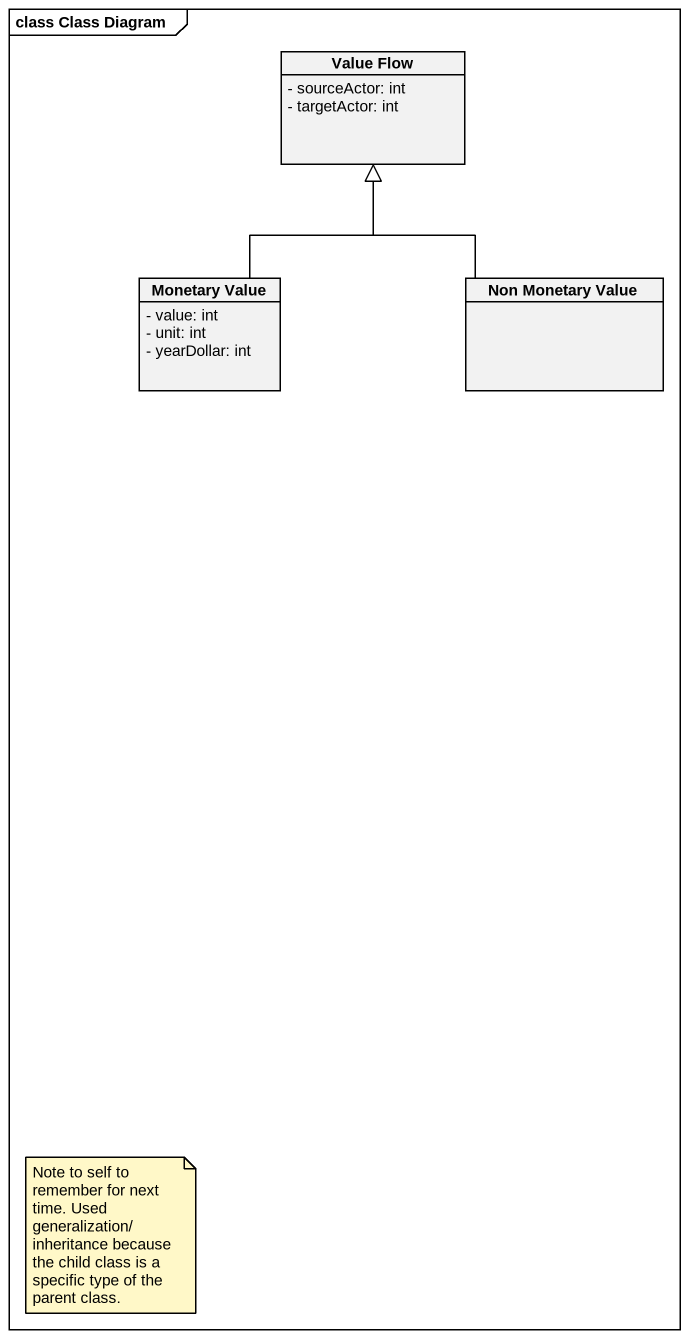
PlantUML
@startuml
mainframe class Class Diagram
hide circle
hide empty members
skinparam classAttributeIconSize 0
class "Value Flow" as Value_Flow {
  - sourceActor: int
  - targetActor: int
}
class "Monetary Value" as Monetary_Value {
  - value: int
  - unit: int
  - yearDollar: int
}
class "Non Monetary Value" as Non_Monetary_Value
Monetary_Value -up-|> Value_Flow
Non_Monetary_Value -up-|> Value_Flow
note as N1
  Note to self to remember for next time. Used generalization/inheritance because the child class is a specific type of the parent class.
end note
@enduml
